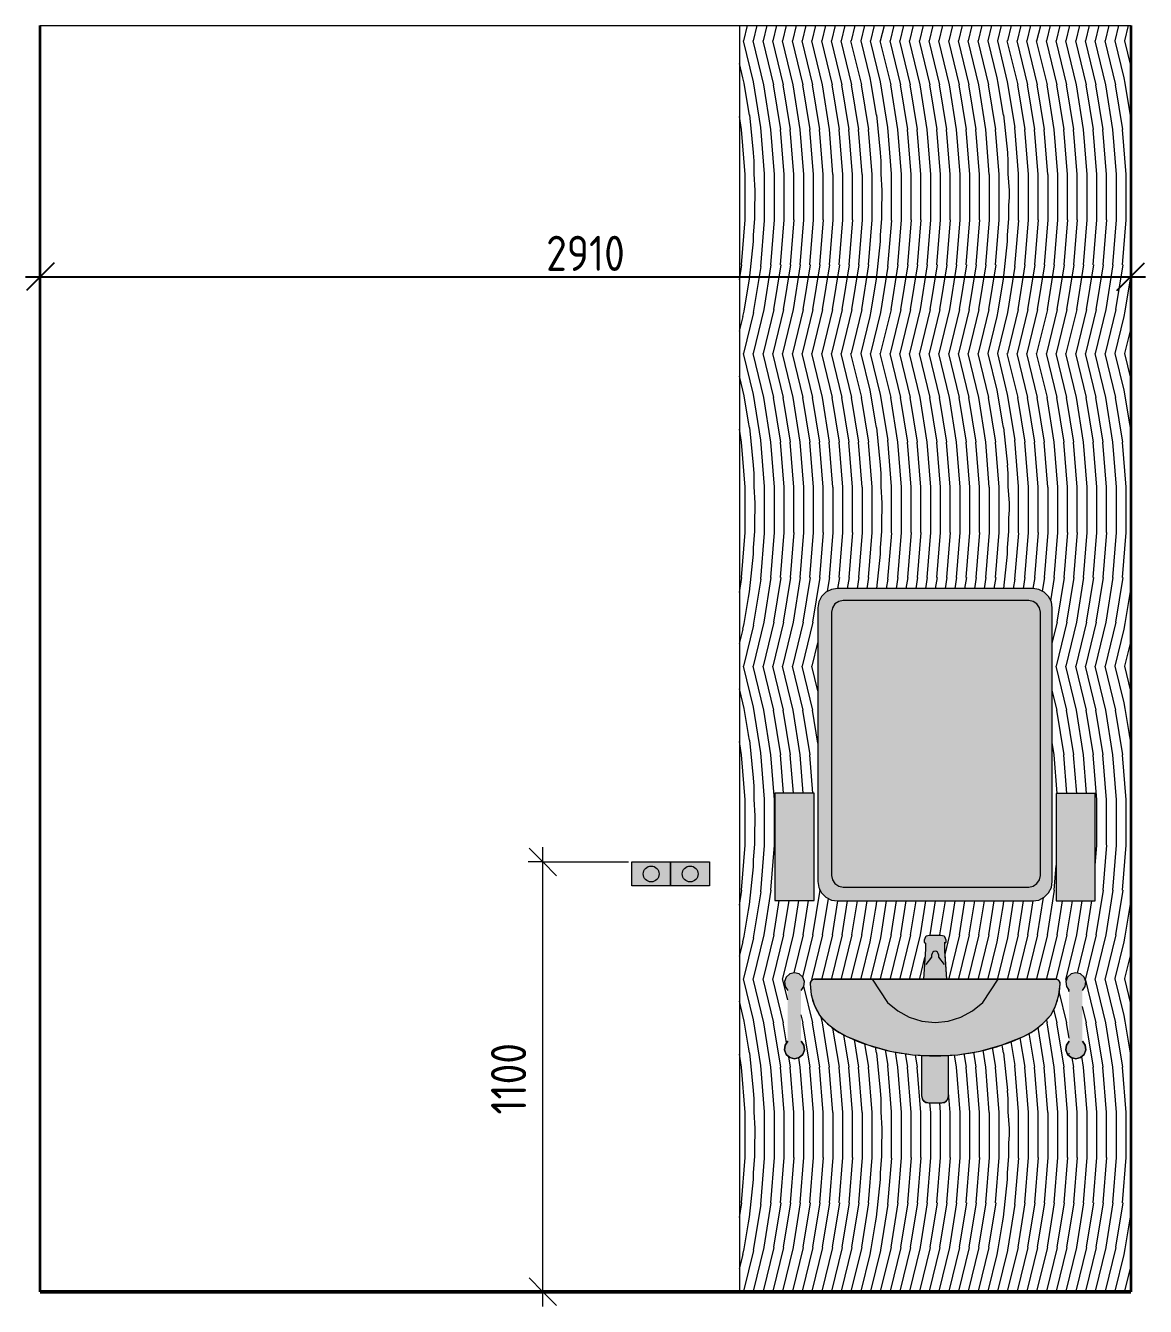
# Model space of a CAD drawing. Header units: millimetres. Extents: x -16902 to 7013, y -1363 to 4149.
# Drawn here: x -6976 to -4111, y -38 to 3240 of the extents above; entities that cross this region are included whole.
import ezdxf

# ---------------------------------------------------------------- set-up
doc = ezdxf.new("R2010")
doc.units = ezdxf.units.MM
for name, color, linetype, lineweight in [('Линии', 7, 'Continuous', 9), ('Перекрытия', 7, 'Continuous', 20), ('Потолки', 7, 'Continuous', 9), ('Размеры', 7, 'Continuous', 9), ('Размеры-50', 7, 'Continuous', 9), ('Стены', 7, 'Continuous', 20), ('Стены разрез', 7, 'Continuous', 35), ('Тонкие линии', 7, 'Continuous', 20), ('Элементы узлов', 7, 'Continuous', 20)]:
    doc.layers.add(name, color=color, linetype=linetype, lineweight=lineweight)
doc.styles.add('GOST Common', font='', dxfattribs={"width": 0.9, "height": 90})
doc.styles.get('GOST Common').set_extended_font_data('GOST type B')
doc.dimstyles.new('ADSK_МГН_Развертки_синий', dxfattribs={"dimscale": 304.8, "dimtxt": 90.51435, "dimasz": 0.231955, "dimexe": 0.123031, "dimexo": 0.246063, "dimgap": 0.049213, "dimtad": 1, "dimdec": 0, "dimdsep": 46, "dimtxsty": 'GOST Common', "dimblk1": 'OBLIQUE', "dimblk2": 'OBLIQUE', "dimsah": 1, "dimcen": 0.09, "dimdle": 0.123031, "dimazin": 2, "dimtfac": 1, "dimtdec": 4, "dimtix": 1, "dimtmove": 0, "dimatfit": 3, "dimfxl": 1, "dimtvp": 1, "dimtolj": 1, "dimtzin": 0, "dimarcsym": 2})

# ---------------------------------------------------------------- blocks, each defined once
blk = doc.blocks.new('_Oblique')
at = {"color": 0, "linetype": 'ByBlock', "lineweight": -2}
blk.add_line((-0.5, -0.5), (0.5, 0.5), dxfattribs=at)
blk = doc.blocks.new('DIMBLOCK24-Разв 8 копия 1')
at = {"layer": 'Defpoints', "color": 0, "transparency": 16777216}
for p in [(-6938.8, 2647.3), (-4148.8, 2647.3), (-4148.8, 2597.3)]:
    blk.add_point(p, dxfattribs=at)
at = {"layer": 'Размеры', "color": 0, "lineweight": -2, "transparency": 16777216}
for p, q in [((-6976.3, 2597.3), (-4111.3, 2597.3)), ((-6938.8, 2572.3), (-6938.8, 2559.8)), ((-4148.8, 2572.3), (-4148.8, 2559.8))]:
    blk.add_line(p, q, dxfattribs=at)
at = {"layer": 'Размеры', "color": 0, "lineweight": -2, "transparency": 16777216, "xscale": 70.7, "yscale": 70.7, "zscale": 70.7, "rotation": 180}
blk.add_blockref('_Oblique', (-6938.8, 2597.3), dxfattribs=at)
at = {"layer": 'Размеры', "color": 0, "lineweight": -2, "transparency": 16777216, "xscale": 70.7, "yscale": 70.7, "zscale": 70.7}
blk.add_blockref('_Oblique', (-4148.8, 2597.3), dxfattribs=at)
at = {"layer": 'Размеры', "color": 0, "transparency": 16777216, "insert": (-5543.8, 2657.3), "char_height": 90, "width": 272.464, "attachment_point": 5, "style": 'GOST Common'}
blk.add_mtext('\\A1;2910', dxfattribs=at)
blk = doc.blocks.new('DIMBLOCK25-Разв 8 копия 1')
at = {"layer": 'Размеры-50', "transparency": 16777216}
for p, q in [((-5653, 1100), (-5688.3, 1135.3)), ((-5653, -37.5), (-5653, 1137.5)), ((-5653, 1100), (-5690.5, 1100)), ((-5653, 1100), (-5617.6, 1064.6)), ((-5653, 1100), (-5434.1, 1100)), ((-5653, 0), (-5688.3, 35.4)), ((-5653, 0), (-5690.5, 0)), ((-5653, 0), (-5617.6, -35.4)), ((-5653, 0), (-5628, 0))]:
    blk.add_line(p, q, dxfattribs=at)
at = {"layer": 'Размеры-50', "color": 0, "transparency": 16777216, "insert": (-5785.6, 453.3), "char_height": 90, "width": 231.962, "attachment_point": 1, "rotation": 90, "line_spacing_factor": 1.022761, "style": 'GOST Common'}
blk.add_mtext('1100', dxfattribs=at)

msp = doc.modelspace()

# ---------------------------------------------------------------- hatches: boundary and pattern name
at = {"layer": 'Перекрытия', "lineweight": 9}
h = msp.add_hatch(dxfattribs=at)
h.set_pattern_fill('FP_7', color=256, style=0, pattern_type=2)
h.set_pattern_definition([(45, (9835.23, 0), (-117.8655, 117.8655), []), (45, (9913.8, 0), (-117.8655, 117.8655), [])])
h.paths.add_polyline_path([(-5149.7, -1.1), (-4148.5, -1.1), (-4148.8, 0), (-6939.1, 0), (-6938.8, -1.1), (-5543.8, -1.1)])
at = {"layer": 'Стены разрез', "lineweight": 9}
h = msp.add_hatch(dxfattribs=at)
h.set_pattern_fill('FP_6', color=256, style=0, pattern_type=2)
h.set_pattern_definition([(45, (9835.23, 0), (-53.033, 53.033), []), (135, (9835.23, 0), (-53.033, -53.033), [])])
h.paths.add_polyline_path([(-6939.1, 0), (-6938.8, 0), (-6939.1, 1619.5)])
at = {"layer": 'Элементы узлов', "lineweight": 9, "true_color": 0xf5f5f5}
h = msp.add_hatch(dxfattribs=at)
h.set_pattern_fill('FP_14', style=0, pattern_type=2)
h.set_pattern_definition([(76.301, (10110.23, 0), (325.00784, 1599.998), [97.007, -4020.106]), (78.518, (10146.85, 175.55), (9e-05, 800.0002), [14.585, -1618.089]), (80.77, (10135.95, 108.575), (325.00514, 2399.999), [67.852, -3984.616]), (78.518, (10133.05, 94.28), (9e-05, 800.0002), [14.585, -1618.089]), (84.201, (10149.75, 189.84), (-0.00284, 800.0003), [97.007, -3119.454]), (95.799, (10160.23, 513.725), (-324.99073, 2400.00136), [97.007, -3119.454]), (101.482, (10135.95, 691.42), (-325.0001, 799.9996), [14.585, -1618.089]), (99.23, (10146.85, 624.45), (-325.00274, 1599.99933), [67.852, -3984.616]), (101.482, (10149.75, 610.15), (-325.0001, 799.9996), [14.585, -1618.089]), (103.699, (10133.05, 705.725), (-650.01175, 2399.99654), [97.007, -4020.106]), (76.301, (10135.23, 0), (325.00784, 1599.998), [107.827, -4009.286]), (76.301, (9910.23, 0), (325.00784, 1599.998), [115.657, -4001.456]), (76.301, (9860.23, 0), (325.00784, 1599.998), [115.657, -4001.456]), (76.301, (10035.23, 0), (325.00784, 1599.998), [115.657, -4001.456]), (76.301, (10060.23, 0), (325.00784, 1599.998), [115.657, -4001.456]), (76.301, (10010.23, 0), (325.00784, 1599.998), [115.657, -4001.456]), (76.301, (10085.23, 0), (325.00784, 1599.998), [115.657, -4001.456]), (76.301, (9885.23, 0), (325.00784, 1599.998), [115.657, -4001.456]), (76.301, (9935.23, 0), (325.00784, 1599.998), [115.657, -4001.456]), (76.301, (9985.23, 0), (325.00784, 1599.998), [115.657, -4001.456]), (76.301, (9960.23, 0), (325.00784, 1599.998), [115.657, -4001.456]), (76.301, (9835.23, 0), (325.00784, 1599.998), [115.657, -4001.456]), (80.77, (10036.75, 112.575), (325.00514, 2399.999), [115.657, -3936.811]), (80.77, (9986.75, 112.575), (325.00514, 2399.999), [115.657, -3936.811]), (80.77, (9936.75, 112.575), (325.00514, 2399.999), [115.657, -3936.811]), (80.77, (9961.75, 112.575), (325.00514, 2399.999), [115.657, -3936.811]), (80.77, (10086.75, 112.575), (325.00514, 2399.999), [115.657, -3936.811]), (80.77, (9911.75, 112.575), (325.00514, 2399.999), [115.657, -3936.811]), (80.77, (10061.75, 112.575), (325.00514, 2399.999), [115.657, -3936.811]), (80.77, (9886.75, 112.575), (325.00514, 2399.999), [115.657, -3936.811]), (80.77, (10011.75, 112.575), (325.00514, 2399.999), [115.657, -3936.811]), (80.77, (9835.23, 104.89), (325.00514, 2399.999), [118.787, -3933.681]), (80.77, (9861.75, 112.575), (325.00514, 2399.999), [115.657, -3936.811]), (80.77, (10111.75, 112.575), (325.00514, 2399.999), [115.657, -3936.811]), (85.355, (10029.52, 226.86), (-0.00162, 799.99966), [115.657, -3897.524]), (85.355, (10054.52, 226.86), (-0.00162, 799.99966), [115.657, -3897.524]), (85.355, (9929.52, 226.86), (-0.00162, 799.99966), [115.657, -3897.524]), (85.355, (9979.52, 226.86), (-0.00162, 799.99966), [115.657, -3897.524]), (90, (9938.43, 342.18), (-325, 2e-14), [115.657, -684.342]), (90, (9988.43, 342.18), (-325, 2e-14), [115.657, -684.342]), (90, (9963.43, 342.18), (-325, 2e-14), [115.657, -684.342]), (103.699, (10160.23, 695.1), (-650.01175, 2399.99654), [107.827, -4009.286]), (85.355, (10129.53, 226.86), (-0.00162, 799.99966), [115.657, -3897.524]), (85.355, (9853.97, 222.19), (-0.00162, 799.99966), [118.787, -3894.394]), (85.355, (9904.52, 226.86), (-0.00162, 799.99966), [115.657, -3897.524]), (85.355, (9879.52, 226.86), (-0.00162, 799.99966), [115.657, -3897.524]), (85.355, (10079.52, 226.86), (-0.00162, 799.99966), [115.657, -3897.524]), (85.355, (9954.52, 226.86), (-0.00162, 799.99966), [115.657, -3897.524]), (85.355, (10104.53, 226.86), (-0.00162, 799.99966), [115.657, -3897.524]), (85.355, (10004.52, 226.86), (-0.00162, 799.99966), [115.657, -3897.524]), (90, (9888.43, 342.18), (-325, 2e-14), [115.657, -684.342]), (86.127, (9838.105, 378.75), (-0.00687, 800.00049), [21.3, -4789.69]), (90, (9838.1, 345.45), (-325, 2e-14), [33.307, -766.693]), (86.127, (9835.227, 302.925), (-0.00687, 800.00049), [42.6, -4768.39]), (90, (9835.23, 286.27), (-325, 2e-14), [16.654, -783.346]), (90, (9863.37, 340.6), (-325, 2e-14), [118.787, -681.213]), (90, (9913.43, 342.18), (-325, 2e-14), [115.657, -684.342]), (93.873, (9836.666, 492.475), (-324.96591, 4000.00326), [21.301, -4789.69]), (90, (9836.67, 459.15), (-325, 2e-14), [33.307, -766.693]), (93.873, (9839.544, 416.65), (-324.96591, 4000.00326), [42.6, -4768.39]), (90, (9839.54, 400), (-325, 2e-14), [16.654, -783.346]), (90, (10013.43, 342.18), (-325, 2e-14), [115.657, -684.342]), (90, (10113.43, 342.18), (-325, 2e-14), [115.657, -684.342]), (90, (10088.43, 342.18), (-325, 2e-14), [115.657, -684.342]), (90, (10063.43, 342.18), (-325, 2e-14), [115.657, -684.342]), (90, (10038.43, 342.18), (-325, 2e-14), [115.657, -684.342]), (90, (10138.43, 342.18), (-325, 2e-14), [115.657, -684.342]), (94.645, (9888.43, 457.825), (-324.9961, 3200.00038), [115.657, -3897.524]), (94.645, (10138.43, 457.825), (-324.9961, 3200.00038), [115.657, -3897.524]), (94.645, (9963.43, 457.825), (-324.9961, 3200.00038), [115.657, -3897.524]), (94.645, (9863.37, 459.4), (-324.9961, 3200.00038), [118.787, -3894.394]), (94.645, (10113.43, 457.825), (-324.9961, 3200.00038), [115.657, -3897.524]), (94.645, (9913.43, 457.825), (-324.9961, 3200.00038), [115.657, -3897.524]), (94.645, (10013.43, 457.825), (-324.9961, 3200.00038), [115.657, -3897.524]), (94.645, (9988.43, 457.825), (-324.9961, 3200.00038), [115.657, -3897.524]), (94.645, (9938.43, 457.825), (-324.9961, 3200.00038), [115.657, -3897.524]), (94.645, (10038.43, 457.825), (-324.9961, 3200.00038), [115.657, -3897.524]), (94.645, (10088.43, 457.825), (-324.9961, 3200.00038), [115.657, -3897.524]), (94.645, (10063.43, 457.825), (-324.9961, 3200.00038), [115.657, -3897.524]), (99.23, (10129.53, 573.15), (-325.00274, 1599.99933), [115.657, -3936.811]), (99.23, (10029.52, 573.15), (-325.00274, 1599.99933), [115.657, -3936.811]), (99.23, (10104.53, 573.15), (-325.00274, 1599.99933), [115.657, -3936.811]), (99.23, (9929.52, 573.15), (-325.00274, 1599.99933), [115.657, -3936.811]), (99.23, (9904.52, 573.15), (-325.00274, 1599.99933), [115.657, -3936.811]), (99.23, (9979.52, 573.15), (-325.00274, 1599.99933), [115.657, -3936.811]), (99.23, (10004.52, 573.15), (-325.00274, 1599.99933), [115.657, -3936.811]), (99.23, (10054.52, 573.15), (-325.00274, 1599.99933), [115.657, -3936.811]), (99.23, (9954.52, 573.15), (-325.00274, 1599.99933), [115.657, -3936.811]), (99.23, (9879.52, 573.15), (-325.00274, 1599.99933), [115.657, -3936.811]), (99.23, (10079.52, 573.15), (-325.00274, 1599.99933), [115.657, -3936.811]), (99.23, (9853.97, 577.8), (-325.00274, 1599.99933), [118.787, -3933.681]), (103.699, (10111.75, 687.425), (-650.01175, 2399.99654), [115.657, -4001.456]), (103.699, (9861.75, 687.425), (-650.01175, 2399.99654), [115.657, -4001.456]), (103.699, (10061.75, 687.425), (-650.01175, 2399.99654), [115.657, -4001.456]), (103.699, (10011.75, 687.425), (-650.01175, 2399.99654), [115.657, -4001.456]), (103.699, (9936.75, 687.425), (-650.01175, 2399.99654), [115.657, -4001.456]), (103.699, (9911.75, 687.425), (-650.01175, 2399.99654), [115.657, -4001.456]), (103.699, (9961.75, 687.425), (-650.01175, 2399.99654), [115.657, -4001.456]), (103.699, (10086.75, 687.425), (-650.01175, 2399.99654), [115.657, -4001.456]), (103.699, (9886.75, 687.425), (-650.01175, 2399.99654), [115.657, -4001.456]), (103.699, (10036.75, 687.425), (-650.01175, 2399.99654), [115.657, -4001.456]), (103.699, (9986.75, 687.425), (-650.01175, 2399.99654), [115.657, -4001.456])])
h.paths.add_polyline_path([(-5149.7, 0), (-4148.5, 0), (-4148.8, 3240), (-5149.7, 3240), (-5149.7, 404.1)])
h.paths.add_polyline_path([(-4666, 483.3), (-4674.9, 485.7), (-4681.4, 492.2), (-4683.7, 501), (-4683.7, 603.5), (-4614.7, 603.5), (-4614.7, 500.8), (-4617.2, 492), (-4623.7, 485.6), (-4632.5, 483.3)])
h.paths.add_polyline_path([(-5009.2, 596.2), (-5021.2, 599.2), (-5030.5, 607.4), (-5034.8, 618.9), (-5033.1, 631.5), (-5026.3, 641.4), (-5026.3, 771.1), (-5033.3, 781.3), (-5034.8, 793.6), (-5030.5, 805.2), (-5021.2, 813.4), (-5009.2, 816.4), (-4997.1, 813.4), (-4987.9, 805.2), (-4983.5, 793.6), (-4985, 781.3), (-4992, 771.1), (-4992, 641.4), (-4985, 631.2), (-4983.5, 618.9), (-4988.7, 606.6), (-4997.1, 599.2), (-4999.8, 598.5)])
h.paths.add_polyline_path([(-4289.3, 596.2), (-4301.3, 599.2), (-4310.6, 607.4), (-4315, 618.9), (-4313.5, 631.2), (-4306.4, 641.4), (-4306.4, 771.1), (-4313.5, 781.3), (-4315, 793.6), (-4310.6, 805.2), (-4301.3, 813.4), (-4289.3, 816.4), (-4277.3, 813.4), (-4268, 805.2), (-4263.6, 793.6), (-4265.2, 781.3), (-4272.2, 771.1), (-4272.2, 641.4), (-4265.2, 631.2), (-4263.6, 618.9), (-4268.8, 606.6), (-4277.3, 599.2), (-4279.9, 598.5)])
h.paths.add_polyline_path([(-4649.2, 603.5), (-4707.4, 606.6), (-4764.9, 616), (-4821.1, 631.5), (-4875.3, 653), (-4901, 667.4), (-4924.3, 685.5), (-4944.5, 707), (-4957.7, 732.3), (-4966, 759.7), (-4969.1, 788.2), (-4967.5, 794.1), (-4963.2, 798.4), (-4957.3, 800), (-4678.9, 800), (-4674.1, 876.7), (-4674.1, 892.4), (-4677.4, 894.2), (-4677.5, 899.8), (-4674.1, 908.2), (-4672, 909.7), (-4663.7, 911.4), (-4634.8, 911.4), (-4626.5, 909.7), (-4624.4, 908.2), (-4620.9, 899.8), (-4621, 894.2), (-4624.4, 892.4), (-4624.4, 876.7), (-4619.6, 800), (-4340.4, 799.8), (-4335.3, 798.4), (-4330.9, 794.1), (-4329.4, 788.2), (-4332.4, 760.1), (-4341.2, 731.6), (-4353.2, 708), (-4373.6, 686.1), (-4397.1, 667.6), (-4423.2, 653), (-4477.4, 631.5), (-4533.6, 616), (-4591.1, 606.6), (-4632.5, 604.4)])
h.paths.add_polyline_path([(-4624.4, 999.9), (-4899.1, 999.9), (-4914.6, 1002.3), (-4928.5, 1009.4), (-4939.6, 1020.5), (-4946.6, 1034.4), (-4949.1, 1049.9), (-4949.1, 1749.9), (-4946.6, 1765.4), (-4939.6, 1779.3), (-4928.5, 1790.3), (-4914.6, 1797.4), (-4899.1, 1799.9), (-4399.4, 1799.9), (-4383.9, 1797.4), (-4370, 1790.3), (-4358.9, 1779.3), (-4351.8, 1765.4), (-4349.4, 1749.9), (-4349.4, 1049.9), (-4351.8, 1034.4), (-4358.9, 1020.5), (-4370, 1009.4), (-4383.9, 1002.3), (-4399.4, 999.9), (-4620.9, 999.9)])
h.paths.add_polyline_path([(-4339.4, 999.9), (-4339.4, 1274.8), (-4239.4, 1274.8), (-4239.4, 999.9)])
h.paths.add_polyline_path([(-4959.1, 1000.9), (-5059, 1000.9), (-5059, 1275.8), (-4959.1, 1275.8), (-4959.1, 1009.4)])
at = {"layer": 'Элементы узлов', "true_color": 0xcccccc}
h = msp.add_hatch(color=254, dxfattribs=at)
h.paths.add_polyline_path([(-4846.2, 999.9), (-4399.4, 999.9), (-4383.9, 1002.3), (-4370, 1009.4), (-4358.9, 1020.5), (-4351.8, 1034.4), (-4349.4, 1049.9), (-4349.4, 1749.9), (-4351.8, 1765.4), (-4358.9, 1779.3), (-4370, 1790.3), (-4383.9, 1797.4), (-4399.4, 1799.9), (-4899.1, 1799.9), (-4914.6, 1797.4), (-4928.5, 1790.3), (-4939.6, 1779.3), (-4946.6, 1765.4), (-4949.1, 1749.9), (-4949.1, 1049.9), (-4946.6, 1034.4), (-4939.6, 1020.5), (-4928.5, 1009.4), (-4914.6, 1002.3), (-4899.1, 999.9)])
h.paths.add_polyline_path([(-4846.2, 1035.5), (-4884.5, 1035.5), (-4896, 1037.8), (-4905.7, 1044.3), (-4912.2, 1054), (-4914.5, 1065.5), (-4914.5, 1739), (-4912.2, 1750.4), (-4905.7, 1760.2), (-4896, 1766.7), (-4884.5, 1768.9), (-4409.9, 1768.9), (-4398.4, 1766.7), (-4388.7, 1760.2), (-4382.1, 1749.9), (-4379.9, 1739), (-4379.9, 1065.5), (-4382.2, 1054), (-4388.7, 1044.3), (-4399.4, 1037.6), (-4409.9, 1035.5), (-4507.7, 1035.5)])
at = {"layer": 'Элементы узлов', "true_color": 0xf5f5f5}
for points in [[(-4846.2, 1035.5), (-4409.9, 1035.5), (-4398.4, 1037.8), (-4388.7, 1044.3), (-4382.2, 1054), (-4379.9, 1065.5), (-4379.9, 1739), (-4382.2, 1750.4), (-4388.7, 1760.2), (-4399.4, 1766.9), (-4409.9, 1768.9), (-4884.5, 1768.9), (-4896, 1766.7), (-4905.7, 1760.2), (-4912.3, 1749.9), (-4914.5, 1739), (-4914.5, 1065.5), (-4912.2, 1054), (-4905.7, 1044.3), (-4896, 1037.8), (-4884.5, 1035.5)], [(-4649.2, 800), (-4619.6, 800), (-4624.4, 876.7), (-4624.4, 892.4), (-4621, 894.2), (-4620.9, 899.8), (-4624.4, 908.2), (-4626.5, 909.7), (-4634.8, 911.4), (-4663.7, 911.4), (-4672, 909.7), (-4674.1, 908.2), (-4677.5, 899.8), (-4677.4, 894.2), (-4674.1, 892.4), (-4674.1, 876.7), (-4678.9, 800), (-4666, 800)], [(-5009.2, 602.3), (-4999.8, 604.3), (-4992, 610.1), (-4992, 802.5), (-4999.8, 808.2), (-5009.2, 810.3), (-5018.6, 808.2), (-5026.3, 802.5), (-5026.3, 610.1), (-5018.6, 604.3)], [(-4649.2, 603.5), (-4591.1, 606.6), (-4533.6, 616), (-4477.4, 631.5), (-4423.2, 653), (-4397.1, 667.6), (-4373.6, 686.1), (-4353.2, 708), (-4340.4, 733.1), (-4332.4, 760.1), (-4329.4, 788.2), (-4330.9, 794.1), (-4335.3, 798.4), (-4341.2, 800), (-4488.1, 800), (-4527.6, 740.3), (-4553.5, 718.6), (-4583.2, 702.4), (-4617.2, 692.3), (-4649.2, 689), (-4683.7, 692.7), (-4715.3, 702.4), (-4745, 718.6), (-4770.9, 740.3), (-4810.3, 800), (-4957.7, 799.9), (-4963.2, 798.4), (-4967.5, 794.1), (-4969.1, 788.2), (-4966, 759.7), (-4957.3, 731.5), (-4944.5, 707), (-4924.3, 685.5), (-4901, 667.4), (-4875.3, 653), (-4821.1, 631.5), (-4764.9, 616), (-4707.4, 606.6), (-4666, 604.4)], [(-4289.3, 602.3), (-4279.9, 604.3), (-4272.2, 610.1), (-4272.2, 802.5), (-4279.9, 808.2), (-4289.3, 810.3), (-4298.7, 808.2), (-4306.4, 802.5), (-4306.4, 610.1), (-4298.7, 604.3)], [(-4632.5, 483.3), (-4623.7, 485.6), (-4617.2, 492), (-4614.7, 500.8), (-4614.7, 603.5), (-4683.7, 603.5), (-4683.7, 500.8), (-4681.4, 492.2), (-4674.9, 485.7), (-4666, 483.3)]]:
    msp.add_hatch(color=7, dxfattribs=at).paths.add_polyline_path(points)
at = {"layer": 'Элементы узлов', "true_color": 0xcccccc}
for points in [[(-5059, 1000.9), (-4959.1, 1000.9), (-4959.1, 1275.8), (-5059, 1275.8), (-5059, 1009.4)], [(-4239.4, 999.9), (-4239.4, 1274.8), (-4339.4, 1274.8), (-4339.4, 999.9)], [(-4992, 771.1), (-4985, 781.3), (-4983.5, 793.6), (-4987.9, 805.2), (-4997.1, 813.4), (-5009.2, 816.4), (-5021.2, 813.4), (-5030.5, 805.2), (-5034.8, 793.6), (-5033.3, 781.3), (-5026.3, 771.1), (-5026.3, 802.5), (-5018.6, 808.2), (-5009.2, 810.3), (-4999.8, 808.2), (-4992, 802.5), (-4992, 788.2)], [(-4649.2, 689), (-4614.7, 692.7), (-4583.2, 702.4), (-4553.5, 718.6), (-4527.6, 740.3), (-4488.1, 800), (-4810.3, 800), (-4770.9, 740.3), (-4745, 718.6), (-4715.3, 702.4), (-4682.9, 692.4), (-4666, 690.7)], [(-4272.2, 771.1), (-4265.2, 781.3), (-4263.6, 793.6), (-4268, 805.2), (-4277.3, 813.4), (-4289.3, 816.4), (-4301.3, 813.4), (-4310.6, 805.2), (-4315, 793.6), (-4313.5, 781.3), (-4306.4, 771.1), (-4306.4, 802.5), (-4298.7, 808.2), (-4289.3, 810.3), (-4279.9, 808.2), (-4272.2, 802.5)], [(-5009.2, 596.2), (-4997.1, 599.2), (-4987.9, 607.4), (-4983.5, 618.9), (-4985.2, 631.5), (-4992, 641.4), (-4992, 610.1), (-4999.8, 604.3), (-5009.2, 602.3), (-5018.6, 604.3), (-5026.3, 610.1), (-5026.3, 641.4), (-5033.3, 631.2), (-5034.8, 618.9), (-5029.6, 606.6), (-5021.2, 599.2), (-5018.6, 598.5)], [(-4289.3, 596.2), (-4277.3, 599.2), (-4268, 607.4), (-4263.6, 618.9), (-4265.2, 631.2), (-4272.2, 641.4), (-4272.2, 610.1), (-4279.9, 604.3), (-4289.3, 602.3), (-4298.7, 604.3), (-4306.4, 610.1), (-4306.4, 641.4), (-4313.5, 631.2), (-4315, 618.9), (-4309.8, 606.6), (-4301.3, 599.2), (-4298.7, 598.5)]]:
    msp.add_hatch(color=254, dxfattribs=at).paths.add_polyline_path(points)
at = {"layer": 'Элементы узлов', "true_color": 0xb7dbff}
for points in [[(-5325.9, 1038.7), (-5325.9, 1100), (-5425.6, 1100), (-5425.6, 1038.7)], [(-5226.2, 1038.7), (-5226.2, 1100), (-5325.9, 1100), (-5325.9, 1038.7)]]:
    msp.add_hatch(color=254, dxfattribs=at).paths.add_polyline_path(points)

# ---------------------------------------------------------------- linework, layer by layer
at = {"layer": 'Линии', "lineweight": 20}
for p, q in [((-4939.6, 1779.3), (-4946.6, 1765.4)), ((-4928.5, 1790.3), (-4939.6, 1779.3)), ((-4914.6, 1797.4), (-4928.5, 1790.3)), ((-4899.1, 1799.9), (-4914.6, 1797.4)), ((-4399.4, 1799.9), (-4899.1, 1799.9)), ((-4383.9, 1797.4), (-4399.4, 1799.9)), ((-4370, 1790.3), (-4383.9, 1797.4)), ((-4358.9, 1779.3), (-4370, 1790.3)), ((-4351.8, 1765.4), (-4358.9, 1779.3)), ((-4946.6, 1765.4), (-4949.1, 1749.9)), ((-4949.1, 1749.9), (-4949.1, 1169.8)), ((-4912.2, 1750.4), (-4914.5, 1739)), ((-4914.5, 1739), (-4914.5, 1185.4)), ((-4905.7, 1760.2), (-4912.2, 1750.4)), ((-4896, 1766.7), (-4905.7, 1760.2)), ((-4884.5, 1768.9), (-4896, 1766.7)), ((-4409.9, 1768.9), (-4884.5, 1768.9)), ((-4398.4, 1766.7), (-4409.9, 1768.9)), ((-4388.7, 1760.2), (-4398.4, 1766.7)), ((-4382.2, 1750.4), (-4388.7, 1760.2)), ((-4379.9, 1739), (-4382.2, 1750.4)), ((-4379.9, 1185.4), (-4379.9, 1739)), ((-4349.4, 1749.9), (-4351.8, 1765.4)), ((-4349.4, 1169.8), (-4349.4, 1749.9)), ((-4959.1, 1275.8), (-5059, 1275.8)), ((-5059, 1275.8), (-5059, 1000.9)), ((-4959.1, 1000.9), (-4959.1, 1275.8)), ((-4239.4, 1274.8), (-4339.4, 1274.8)), ((-4339.4, 1274.8), (-4339.4, 999.9)), ((-4239.4, 999.9), (-4239.4, 1274.8)), ((-4914.5, 1185.4), (-4914.5, 1065.5)), ((-4379.9, 1065.5), (-4379.9, 1185.4)), ((-4949.1, 1169.8), (-4949.1, 1049.9)), ((-4349.4, 1049.9), (-4349.4, 1169.8)), ((-5425.6, 1038.7), (-5425.6, 1100)), ((-5425.6, 1100), (-5325.9, 1100)), ((-5325.9, 1100), (-5325.9, 1038.7)), ((-5325.9, 1038.7), (-5325.9, 1100)), ((-5325.9, 1100), (-5226.2, 1100)), ((-5226.2, 1100), (-5226.2, 1038.7)), ((-4949.1, 1049.9), (-4946.6, 1034.4)), ((-4914.5, 1065.5), (-4912.2, 1054)), ((-4912.2, 1054), (-4905.7, 1044.3)), ((-4388.7, 1044.3), (-4382.2, 1054)), ((-4382.2, 1054), (-4379.9, 1065.5)), ((-4351.8, 1034.4), (-4349.4, 1049.9)), ((-5325.9, 1038.7), (-5425.6, 1038.7)), ((-5226.2, 1038.7), (-5325.9, 1038.7)), ((-4946.6, 1034.4), (-4939.6, 1020.5)), ((-4939.6, 1020.5), (-4928.5, 1009.4)), ((-4905.7, 1044.3), (-4896, 1037.8)), ((-4896, 1037.8), (-4884.5, 1035.5)), ((-4884.5, 1035.5), (-4409.9, 1035.5)), ((-4409.9, 1035.5), (-4398.4, 1037.8)), ((-4398.4, 1037.8), (-4388.7, 1044.3)), ((-4370, 1009.4), (-4358.9, 1020.5)), ((-4358.9, 1020.5), (-4351.8, 1034.4)), ((-5059, 1000.9), (-4959.1, 1000.9)), ((-4928.5, 1009.4), (-4914.6, 1002.3)), ((-4914.6, 1002.3), (-4899.1, 999.9)), ((-4899.1, 999.9), (-4399.4, 999.9)), ((-4399.4, 999.9), (-4383.9, 1002.3)), ((-4383.9, 1002.3), (-4370, 1009.4)), ((-4339.4, 999.9), (-4239.4, 999.9)), ((-4624.4, 871.1), (-4624.4, 894.8)), ((-4672.5, 837.1), (-4657.8, 856.4)), ((-4657.8, 856.4), (-4657.8, 862.6)), ((-4640.7, 862.6), (-4640.7, 856.4)), ((-4640.7, 856.4), (-4626, 837.1)), ((-4619.6, 800), (-4624.4, 871.1)), ((-5030.5, 805.2), (-5034.8, 793.6)), ((-5034.8, 793.6), (-5033.3, 781.3)), ((-5021.2, 813.4), (-5030.5, 805.2)), ((-5009.2, 816.4), (-5021.2, 813.4)), ((-4997.1, 813.4), (-5009.2, 816.4)), ((-4987.9, 805.2), (-4997.1, 813.4)), ((-4983.5, 793.6), (-4987.9, 805.2)), ((-4985, 781.3), (-4983.5, 793.6)), ((-4967.5, 794.1), (-4969.1, 788.2)), ((-4969.1, 788.2), (-4966, 759.7)), ((-4963.2, 798.4), (-4967.5, 794.1)), ((-4957.3, 800), (-4963.2, 798.4)), ((-4678.9, 800), (-4957.3, 800)), ((-4957.3, 800), (-4341.2, 800)), ((-4678.9, 800), (-4810.3, 800)), ((-4810.3, 800), (-4770.9, 740.3)), ((-4649.2, 800), (-4678.9, 800)), ((-4649.2, 800), (-4678.9, 800)), ((-4619.6, 800), (-4649.2, 800)), ((-4619.6, 800), (-4649.2, 800)), ((-4341.2, 800), (-4619.6, 800)), ((-4488.1, 800), (-4619.6, 800)), ((-4527.6, 740.3), (-4488.1, 800)), ((-4335.3, 798.4), (-4341.2, 800)), ((-4330.9, 794.1), (-4335.3, 798.4)), ((-4332.4, 760.1), (-4329.4, 788.2)), ((-4329.4, 788.2), (-4330.9, 794.1)), ((-4310.6, 805.2), (-4315, 793.6)), ((-4315, 793.6), (-4313.5, 781.3)), ((-4301.3, 813.4), (-4310.6, 805.2)), ((-4289.3, 816.4), (-4301.3, 813.4)), ((-4277.3, 813.4), (-4289.3, 816.4)), ((-4268, 805.2), (-4277.3, 813.4)), ((-4263.6, 793.6), (-4268, 805.2)), ((-4265.2, 781.3), (-4263.6, 793.6)), ((-5033.3, 781.3), (-5026.3, 771.1)), ((-4992, 771.1), (-4985, 781.3)), ((-4966, 759.7), (-4957.7, 732.3)), ((-4340.4, 733.1), (-4332.4, 760.1)), ((-4313.5, 781.3), (-4306.4, 771.1)), ((-4272.2, 771.1), (-4265.2, 781.3)), ((-4957.7, 732.3), (-4944.5, 707)), ((-4770.9, 740.3), (-4745, 718.6)), ((-4553.5, 718.6), (-4527.6, 740.3)), ((-4353.2, 708), (-4340.4, 733.1)), ((-4944.5, 707), (-4924.3, 685.5)), ((-4745, 718.6), (-4715.3, 702.4)), ((-4715.3, 702.4), (-4682.9, 692.4)), ((-4682.9, 692.4), (-4649.2, 689)), ((-4649.2, 689), (-4615.6, 692.4)), ((-4615.6, 692.4), (-4583.2, 702.4)), ((-4583.2, 702.4), (-4553.5, 718.6)), ((-4373.6, 686.1), (-4353.2, 708)), ((-4924.3, 685.5), (-4901, 667.4)), ((-4901, 667.4), (-4875.3, 653)), ((-4423.2, 653), (-4397.1, 667.6)), ((-4397.1, 667.6), (-4373.6, 686.1)), ((-5034.8, 618.9), (-5033.3, 631.2)), ((-5033.3, 631.2), (-5026.3, 641.4)), ((-4992, 641.4), (-4985, 631.2)), ((-4985, 631.2), (-4983.5, 618.9)), ((-4875.3, 653), (-4821.1, 631.5)), ((-4821.1, 631.5), (-4764.9, 616)), ((-4533.6, 616), (-4477.4, 631.5)), ((-4477.4, 631.5), (-4423.2, 653)), ((-4315, 618.9), (-4313.5, 631.2)), ((-4313.5, 631.2), (-4306.4, 641.4)), ((-4272.2, 641.4), (-4265.2, 631.2)), ((-4265.2, 631.2), (-4263.6, 618.9)), ((-5030.5, 607.4), (-5034.8, 618.9)), ((-5021.2, 599.2), (-5030.5, 607.4)), ((-5009.2, 596.2), (-5021.2, 599.2)), ((-4997.1, 599.2), (-5009.2, 596.2)), ((-4987.9, 607.4), (-4997.1, 599.2)), ((-4983.5, 618.9), (-4987.9, 607.4)), ((-4764.9, 616), (-4707.4, 606.6)), ((-4707.4, 606.6), (-4649.2, 603.5)), ((-4683.7, 603.5), (-4683.7, 501)), ((-4614.7, 603.5), (-4683.7, 603.5)), ((-4683.7, 603.5), (-4683.7, 501)), ((-4649.2, 603.5), (-4591.1, 606.6)), ((-4614.7, 500.8), (-4614.7, 603.5)), ((-4614.7, 500.8), (-4614.7, 603.5)), ((-4591.1, 606.6), (-4533.6, 616)), ((-4310.6, 607.4), (-4315, 618.9)), ((-4301.3, 599.2), (-4310.6, 607.4)), ((-4289.3, 596.2), (-4301.3, 599.2)), ((-4277.3, 599.2), (-4289.3, 596.2)), ((-4268, 607.4), (-4277.3, 599.2)), ((-4263.6, 618.9), (-4268, 607.4)), ((-4683.7, 501), (-4681.4, 492.2)), ((-4681.4, 492.2), (-4674.9, 485.7)), ((-4623.7, 485.6), (-4617.2, 492)), ((-4617.2, 492), (-4614.7, 500.8)), ((-4674.9, 485.7), (-4666, 483.3)), ((-4666, 483.3), (-4632.5, 483.3)), ((-4666, 483.3), (-4632.5, 483.3)), ((-4632.5, 483.3), (-4623.7, 485.6))]:
    msp.add_line(p, q, dxfattribs=at)
at = {"layer": 'Линии'}
msp.add_line((-4306.4, 607.6), (-4306.4, 610.1), dxfattribs=at)
at = {"layer": 'Линии', "lineweight": 20}
for centre in [(-5375.8, 1069.1), (-5276.1, 1069.1)]:
    msp.add_circle(centre, 20.3, dxfattribs=at)
for centre, radius, start, end in [((-4649.2, 862.6), 8.52, 90.0471, 179.9529), ((-4649.2, 862.6), 8.52, 0.0471, 89.9529), ((-4957.3, 788.2), 11.8, 89.9941, 180.0059), ((-4813.2, 790.9), 155.9, 180.9997, 212.1102), ((-4485.3, 790.9), 155.9, 327.8898, 359.0003), ((-4341.2, 788.2), 11.8, 359.9941, 90.0059), ((-4794.9, 827.5), 192.1, 218.4787, 245.2748), ((-4503.5, 827.5), 192, 294.7079, 321.5228), ((-4649.2, 1143.8), 540.3, 245.2672, 269.9963), ((-4649.3, 1143.6), 540.1, 270.0021, 294.7365), ((-4666, 501), 17.8, 179.9847, 269.9508), ((-4632.5, 501.1), 17.8, 270.0133, 359.0773)]:
    msp.add_arc(centre, radius, start, end, dxfattribs=at)
at = {"layer": 'Перекрытия', "lineweight": 50}
msp.add_line((-4148.5, 0), (-6939.1, 0), dxfattribs=at)
at = {"layer": 'Потолки', "lineweight": 20}
msp.add_line((-6939.1, 3240), (-4148.5, 3240), dxfattribs=at)
at = {"layer": 'Стены'}
msp.add_line((-5149.7, 3240), (-5149.7, 0), dxfattribs=at)
at = {"layer": 'Стены разрез'}
for p, q in [((-6938.8, 0), (-6938.8, 3240.1)), ((-4148.8, 3240.1), (-4148.8, 0))]:
    msp.add_line(p, q, dxfattribs=at)
at = {"layer": 'Тонкие линии'}
for p, q in [((-4939.6, 1779.3), (-4946.6, 1765.4)), ((-4928.5, 1790.3), (-4939.6, 1779.3)), ((-4914.6, 1797.4), (-4928.5, 1790.3)), ((-4899.1, 1799.9), (-4914.6, 1797.4)), ((-4399.4, 1799.9), (-4899.1, 1799.9)), ((-4383.9, 1797.4), (-4399.4, 1799.9)), ((-4370, 1790.3), (-4383.9, 1797.4)), ((-4358.9, 1779.3), (-4370, 1790.3)), ((-4351.8, 1765.4), (-4358.9, 1779.3)), ((-4946.6, 1765.4), (-4949.1, 1749.9)), ((-4949.1, 1749.9), (-4949.1, 1049.9)), ((-4912.2, 1750.4), (-4914.5, 1739)), ((-4914.5, 1739), (-4914.5, 1065.5)), ((-4905.7, 1760.2), (-4912.2, 1750.4)), ((-4896, 1766.7), (-4905.7, 1760.2)), ((-4884.5, 1768.9), (-4896, 1766.7)), ((-4409.9, 1768.9), (-4884.5, 1768.9)), ((-4398.4, 1766.7), (-4409.9, 1768.9)), ((-4388.7, 1760.2), (-4398.4, 1766.7)), ((-4382.2, 1750.4), (-4388.7, 1760.2)), ((-4379.9, 1739), (-4382.2, 1750.4)), ((-4379.9, 1065.5), (-4379.9, 1739)), ((-4349.4, 1749.9), (-4351.8, 1765.4)), ((-4349.4, 1049.9), (-4349.4, 1749.9)), ((-5149.7, 1130), (-5149.7, 850)), ((-4949.1, 1049.9), (-4946.6, 1034.4)), ((-4914.5, 1065.5), (-4912.2, 1054)), ((-4912.2, 1054), (-4905.7, 1044.3)), ((-4388.7, 1044.3), (-4382.2, 1054)), ((-4382.2, 1054), (-4379.9, 1065.5)), ((-4351.8, 1034.4), (-4349.4, 1049.9)), ((-4946.6, 1034.4), (-4939.6, 1020.5)), ((-4939.6, 1020.5), (-4928.5, 1009.4)), ((-4905.7, 1044.3), (-4896, 1037.8)), ((-4896, 1037.8), (-4884.5, 1035.5)), ((-4884.5, 1035.5), (-4409.9, 1035.5)), ((-4409.9, 1035.5), (-4398.4, 1037.8)), ((-4398.4, 1037.8), (-4388.7, 1044.3)), ((-4370, 1009.4), (-4358.9, 1020.5)), ((-4358.9, 1020.5), (-4351.8, 1034.4)), ((-4928.5, 1009.4), (-4914.6, 1002.3)), ((-4914.6, 1002.3), (-4899.1, 999.9)), ((-4899.1, 999.9), (-4399.4, 999.9)), ((-4399.4, 999.9), (-4383.9, 1002.3)), ((-4383.9, 1002.3), (-4370, 1009.4)), ((-4674.1, 908.2), (-4677.5, 899.8)), ((-4677.5, 899.8), (-4677.5, 895.1)), ((-4677.5, 895.1), (-4677.4, 894.2)), ((-4677.4, 894.2), (-4674.1, 892.4)), ((-4672, 909.7), (-4674.1, 908.2)), ((-4674.1, 892.4), (-4674.1, 876.7)), ((-4663.7, 911.4), (-4672, 909.7)), ((-4634.8, 911.4), (-4663.7, 911.4)), ((-4626.5, 909.7), (-4634.8, 911.4)), ((-4624.4, 908.2), (-4626.5, 909.7)), ((-4620.9, 899.8), (-4624.4, 908.2)), ((-4624.4, 892.4), (-4621, 894.2)), ((-4624.4, 876.7), (-4624.4, 892.4)), ((-4621, 894.2), (-4620.9, 895.1)), ((-4620.9, 895.1), (-4620.9, 899.8)), ((-4674.1, 876.7), (-4678.9, 800)), ((-4619.6, 800), (-4624.4, 876.7)), ((-5030.5, 805.2), (-5034.8, 793.6)), ((-5034.8, 793.6), (-5033.3, 781.3)), ((-5021.2, 813.4), (-5030.5, 805.2)), ((-5009.2, 816.4), (-5021.2, 813.4)), ((-4997.1, 813.4), (-5009.2, 816.4)), ((-4987.9, 805.2), (-4997.1, 813.4)), ((-4983.5, 793.6), (-4987.9, 805.2)), ((-4985, 781.3), (-4983.5, 793.6)), ((-4967.5, 794.1), (-4969.1, 788.2)), ((-4969.1, 788.2), (-4966, 759.7)), ((-4963.2, 798.4), (-4967.5, 794.1)), ((-4957.3, 800), (-4963.2, 798.4)), ((-4810.3, 800), (-4957.3, 800)), ((-4678.9, 800), (-4810.3, 800)), ((-4810.3, 800), (-4770.9, 740.3)), ((-4678.9, 800), (-4619.6, 800)), ((-4488.1, 800), (-4619.6, 800)), ((-4527.6, 740.3), (-4488.1, 800)), ((-4341.2, 800), (-4488.1, 800)), ((-4335.3, 798.4), (-4341.2, 800)), ((-4330.9, 794.1), (-4335.3, 798.4)), ((-4332.4, 760.1), (-4329.4, 788.2)), ((-4329.4, 788.2), (-4330.9, 794.1)), ((-4310.6, 805.2), (-4315, 793.6)), ((-4315, 793.6), (-4313.5, 781.3)), ((-4301.3, 813.4), (-4310.6, 805.2)), ((-4289.3, 816.4), (-4301.3, 813.4)), ((-4277.3, 813.4), (-4289.3, 816.4)), ((-4268, 805.2), (-4277.3, 813.4)), ((-4263.6, 793.6), (-4268, 805.2)), ((-4265.2, 781.3), (-4263.6, 793.6)), ((-5033.3, 781.3), (-5026.3, 771.1)), ((-4992, 771.1), (-4985, 781.3)), ((-4966, 759.7), (-4957.7, 732.3)), ((-4340.4, 733.1), (-4332.4, 760.1)), ((-4313.5, 781.3), (-4306.4, 771.1)), ((-4272.2, 771.1), (-4265.2, 781.3)), ((-4957.7, 732.3), (-4944.5, 707)), ((-4770.9, 740.3), (-4745, 718.6)), ((-4553.5, 718.6), (-4527.6, 740.3)), ((-4353.2, 708), (-4340.4, 733.1)), ((-4944.5, 707), (-4924.3, 685.5)), ((-4745, 718.6), (-4715.3, 702.4)), ((-4715.3, 702.4), (-4682.9, 692.4)), ((-4682.9, 692.4), (-4649.2, 689)), ((-4649.2, 689), (-4615.6, 692.4)), ((-4615.6, 692.4), (-4583.2, 702.4)), ((-4583.2, 702.4), (-4553.5, 718.6)), ((-4373.6, 686.1), (-4353.2, 708)), ((-4924.3, 685.5), (-4901, 667.4)), ((-4901, 667.4), (-4875.3, 653)), ((-4423.2, 653), (-4397.1, 667.6)), ((-4397.1, 667.6), (-4373.6, 686.1)), ((-5033.3, 631.2), (-5034.8, 618.9)), ((-5026.3, 641.4), (-5033.3, 631.2)), ((-4985, 631.2), (-4992, 641.4)), ((-4983.5, 618.9), (-4985, 631.2)), ((-4875.3, 653), (-4821.1, 631.5)), ((-4821.1, 631.5), (-4764.9, 616)), ((-4533.6, 616), (-4477.4, 631.5)), ((-4477.4, 631.5), (-4423.2, 653)), ((-4313.5, 631.2), (-4315, 618.9)), ((-4306.4, 641.4), (-4313.5, 631.2)), ((-4265.2, 631.2), (-4272.2, 641.4)), ((-4263.6, 618.9), (-4265.2, 631.2)), ((-5034.8, 618.9), (-5030.5, 607.4)), ((-5030.5, 607.4), (-5021.2, 599.2)), ((-5021.2, 599.2), (-5009.2, 596.2)), ((-5009.2, 596.2), (-4997.1, 599.2)), ((-4997.1, 599.2), (-4987.9, 607.4)), ((-4987.9, 607.4), (-4983.5, 618.9)), ((-4764.9, 616), (-4707.4, 606.6)), ((-4707.4, 606.6), (-4649.2, 603.5)), ((-4614.7, 603.5), (-4683.7, 603.5)), ((-4683.7, 603.5), (-4683.7, 501)), ((-4649.2, 603.5), (-4591.1, 606.6)), ((-4614.7, 500.8), (-4614.7, 603.5)), ((-4591.1, 606.6), (-4533.6, 616)), ((-4315, 618.9), (-4310.6, 607.4)), ((-4310.6, 607.4), (-4301.3, 599.2)), ((-4301.3, 599.2), (-4289.3, 596.2)), ((-4289.3, 596.2), (-4277.3, 599.2)), ((-4277.3, 599.2), (-4268, 607.4)), ((-4268, 607.4), (-4263.6, 618.9)), ((-4683.7, 501), (-4681.4, 492.2)), ((-4681.4, 492.2), (-4674.9, 485.7)), ((-4623.7, 485.6), (-4617.2, 492)), ((-4617.2, 492), (-4614.7, 500.8)), ((-4674.9, 485.7), (-4666, 483.3)), ((-4666, 483.3), (-4632.5, 483.3)), ((-4632.5, 483.3), (-4623.7, 485.6))]:
    msp.add_line(p, q, dxfattribs=at)

# ---------------------------------------------------------------- dimensions: what is measured, and where the dimension line sits
at = {"layer": 'Размеры'}
dim = msp.add_linear_dim(base=(-4148.8, 2597.3), p1=(-6938.8, 2647.3), p2=(-4148.8, 2647.3), text='2910', dimstyle='ADSK_МГН_Развертки_синий', override={"dimpost": '<>', "dimfxl": 2790}, dxfattribs=at)
dim.commit()
dim.dimension.update_dxf_attribs({"geometry": 'DIMBLOCK24-Разв 8 копия 1', "text_midpoint": (-5543.8, 2657.3)})
dim = msp.add_linear_dim(base=(-5653, 1100), p1=(-5703, 0), p2=(-5359.1, 1100), angle=90, dimstyle='ADSK_МГН_Развертки_синий', override={"dimpost": '<>', "dimfxl": 1152.496397}, dxfattribs=at)
dim.commit()
dim.dimension.update_dxf_attribs({"geometry": 'DIMBLOCK25-Разв 8 копия 1', "text_midpoint": (-5713, 550)})

doc.saveas('drawing.dxf')
